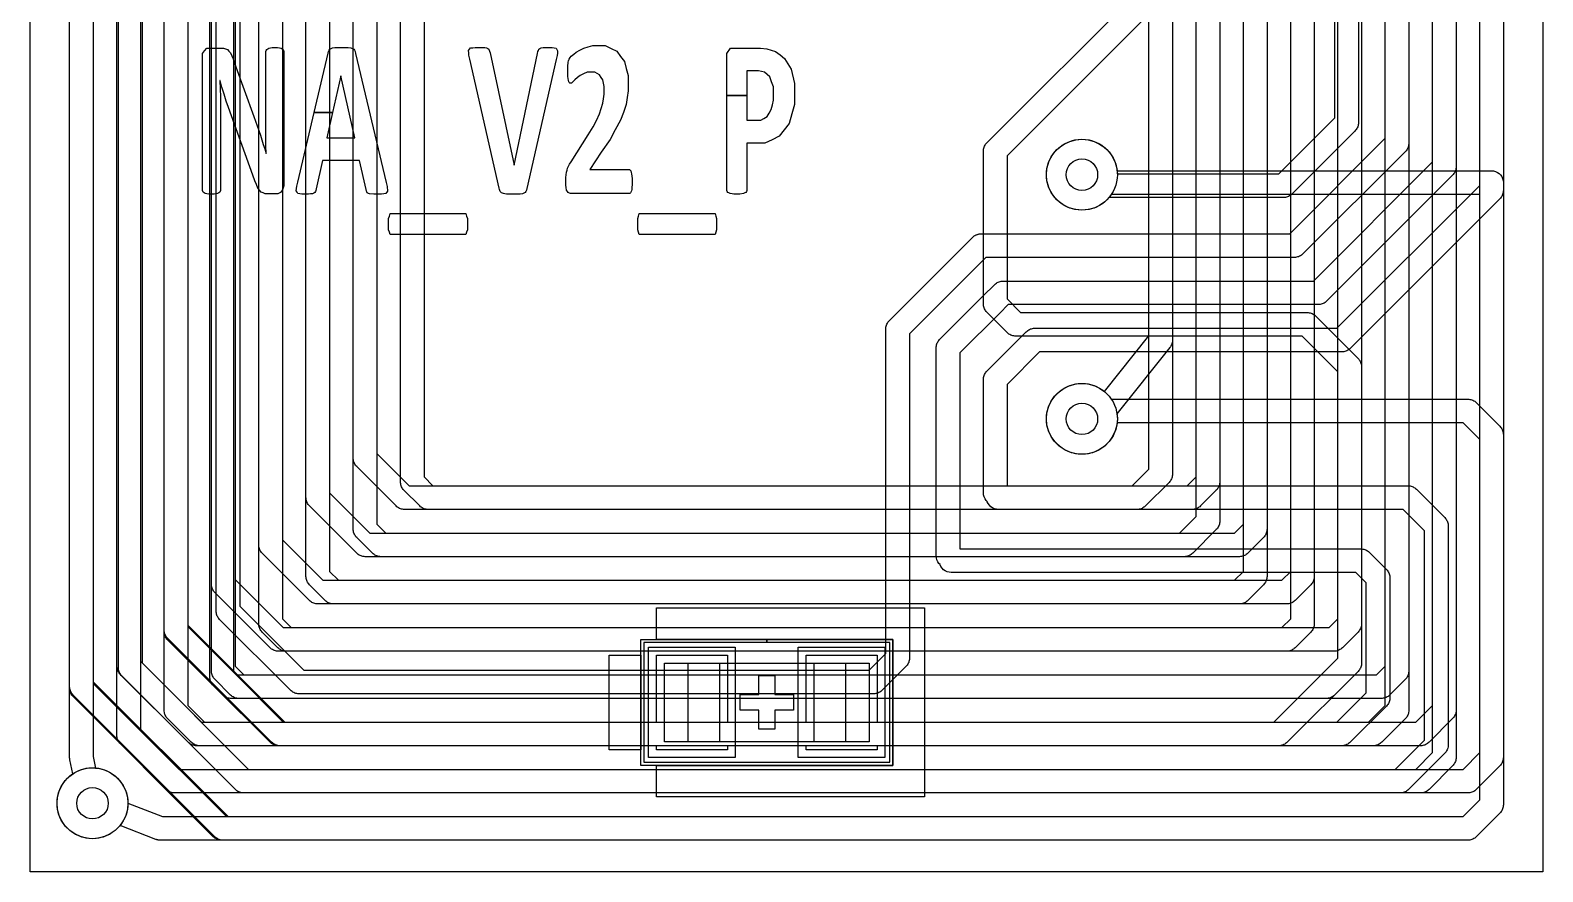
# Model space of a CAD drawing. Header units: millimetres. Extents: x 3.92 to 13.53, y -4.97 to 4.72.
# Drawn here: x 3.92 to 13.53, y -4.97 to 0.37 of the extents above; entities that cross this region are included whole.
import ezdxf

# ---------------------------------------------------------------- set-up
doc = ezdxf.new("R2010")
doc.units = ezdxf.units.MM
for name, color, linetype in [('98_0', 1, 'CONTINUOUS'), ('CopperBottom', 208, 'CONTINUOUS'), ('CopperMid', 4, 'CONTINUOUS'), ('CopperMid2', 118, 'CONTINUOUS'), ('CopperTop', 130, 'CONTINUOUS'), ('DimensionLines', 10, 'CONTINUOUS'), ('KeepOutTop', 1, 'CONTINUOUS'), ('LeadsTop', 225, 'CONTINUOUS'), ('PackageTop', 255, 'CONTINUOUS'), ('PasteMaskTop', 4, 'CONTINUOUS'), ('SilkScreenTop', 50, 'CONTINUOUS'), ('SolderMaskTop', 3, 'CONTINUOUS')]:
    doc.layers.add(name, color=color, linetype=linetype)

msp = doc.modelspace()

# ---------------------------------------------------------------- linework, layer by layer
at = {"layer": '98_0'}
for centre in [(10.6, -0.55), (10.6, -2.1), (10.6, -2.1), (4.32, -4.54), (4.32, -4.54)]:
    msp.add_circle(centre, 0.1, dxfattribs=at)
at = {"layer": 'CopperBottom'}
for points in [[(13.275, 4.25), (13.275, -0.65), (13.274715, -0.656537), (13.273861, -0.663024), (13.272444, -0.669411), (13.270477, -0.675652), (13.267973, -0.681696), (13.264952, -0.6875), (13.261436, -0.693018), (13.257453, -0.698209), (13.253033, -0.703033), (12.303033, -1.653033), (12.298209, -1.657453), (12.293018, -1.661436), (12.2875, -1.664952), (12.281696, -1.667973), (12.275652, -1.670477), (12.269411, -1.672444), (12.263024, -1.673861), (12.256537, -1.674715), (12.25, -1.675), (10.331066, -1.675), (10.125, -1.881066), (10.125, -2.525), (12.67, -2.525), (12.676537, -2.525285), (12.683024, -2.526139), (12.689411, -2.527556), (12.695652, -2.529523), (12.701696, -2.532027), (12.7075, -2.535048), (12.713018, -2.538564), (12.718209, -2.542547), (12.723033, -2.546967), (12.903033, -2.726967), (12.907453, -2.731791), (12.911436, -2.736982), (12.914952, -2.7425), (12.917973, -2.748304), (12.920477, -2.754348), (12.922444, -2.760589), (12.923861, -2.766976), (12.924715, -2.773463), (12.925, -2.78), (12.925, -3.02), (12.925, -4.17), (12.924715, -4.176537), (12.923861, -4.183024), (12.922444, -4.189411), (12.920477, -4.195652), (12.917973, -4.201696), (12.914952, -4.2075), (12.911436, -4.213018), (12.907453, -4.218209), (12.903033, -4.223033), (12.673033, -4.453033), (12.668209, -4.457453), (12.663018, -4.461436), (12.6575, -4.464952), (12.651696, -4.467973), (12.645652, -4.470477), (12.639411, -4.472444), (12.633024, -4.473861), (12.626537, -4.474715), (12.62, -4.475), (12.28, -4.475), (5.28, -4.475), (5.273463, -4.474715), (5.266976, -4.473861), (5.260589, -4.472444), (5.254348, -4.470477), (5.248304, -4.467973), (5.2425, -4.464952), (5.236982, -4.461436), (5.231791, -4.457453), (5.226967, -4.453033), (4.496967, -3.723033), (4.492547, -3.718209), (4.488564, -3.713018), (4.485048, -3.7075), (4.482027, -3.701696), (4.479523, -3.695652), (4.477556, -3.689411), (4.476139, -3.683024), (4.475285, -3.676537), (4.475, -3.67), (4.475, 3.9)], [(4.625, 3.868934), (4.625, -3.638934), (5.311066, -4.325), (12.28, -4.325), (12.588934, -4.325), (12.775, -4.138934), (12.775, -3.02), (12.775, -2.811066), (12.638934, -2.675), (10.07, -2.675), (10.056976, -2.673861), (10.044348, -2.670477), (10.0325, -2.664952), (10.021791, -2.657453), (10.012547, -2.648209), (10.005048, -2.6375), (9.999523, -2.625652), (9.999352, -2.625014), (9.992547, -2.618209), (9.985048, -2.6075), (9.979523, -2.595652), (9.976139, -2.583024), (9.975, -2.57), (9.975, -1.85), (9.975285, -1.843463), (9.976139, -1.836976), (9.977556, -1.830589), (9.979523, -1.824348), (9.982027, -1.818304), (9.985048, -1.8125), (9.988564, -1.806982), (9.992547, -1.801791), (9.996967, -1.796967), (10.246967, -1.546967), (10.251791, -1.542547), (10.256982, -1.538564), (10.2625, -1.535048), (10.268304, -1.532027), (10.274348, -1.529523), (10.280589, -1.527556), (10.286976, -1.526139), (10.293463, -1.525285), (10.3, -1.525), (12.218934, -1.525), (13.125, -0.618934), (13.125, 4.218934)], [(4.325, 4.068934), (4.325, -3.768934), (5.181066, -4.625), (13.018934, -4.625), (13.125, -4.518934), (13.125, -2.231066), (13.018934, -2.125), (10.822813, -2.125), (10.821582, -2.139071), (10.811431, -2.176955), (10.794856, -2.2125), (10.77236, -2.244627), (10.744627, -2.27236), (10.7125, -2.294856), (10.676955, -2.311431), (10.639071, -2.321582), (10.6, -2.325), (10.560929, -2.321582), (10.523045, -2.311431), (10.4875, -2.294856), (10.455373, -2.27236), (10.42764, -2.244627), (10.405144, -2.2125), (10.388569, -2.176955), (10.378418, -2.139071), (10.375, -2.1), (10.378418, -2.060929), (10.388569, -2.023045), (10.405144, -1.9875), (10.42764, -1.955373), (10.455373, -1.92764), (10.4875, -1.905144), (10.523045, -1.888569), (10.560929, -1.878418), (10.6, -1.875), (10.639071, -1.878418), (10.676955, -1.888569), (10.7125, -1.905144), (10.744627, -1.92764), (10.77236, -1.955373), (10.786103, -1.975), (13.05, -1.975), (13.056537, -1.975285), (13.063024, -1.976139), (13.069411, -1.977556), (13.075652, -1.979523), (13.081696, -1.982027), (13.0875, -1.985048), (13.093018, -1.988564), (13.098209, -1.992547), (13.103033, -1.996967), (13.253033, -2.146967), (13.257453, -2.151791), (13.261436, -2.156982), (13.264952, -2.1625), (13.267973, -2.168304), (13.270477, -2.174348), (13.272444, -2.180589), (13.273861, -2.186976), (13.274715, -2.193463), (13.275, -2.2), (13.275, -4.55), (13.274715, -4.556537), (13.273861, -4.563024), (13.272444, -4.569411), (13.270477, -4.575652), (13.267973, -4.581696), (13.264952, -4.5875), (13.261436, -4.593018), (13.257453, -4.598209), (13.253033, -4.603033), (13.103033, -4.753033), (13.098209, -4.757453), (13.093018, -4.761436), (13.0875, -4.764952), (13.081696, -4.767973), (13.075652, -4.770477), (13.069411, -4.772444), (13.063024, -4.773861), (13.056537, -4.774715), (13.05, -4.775), (5.15, -4.775), (5.143463, -4.774715), (5.136976, -4.773861), (5.130589, -4.772444), (5.124348, -4.770477), (5.118304, -4.767973), (5.1125, -4.764952), (5.106982, -4.761436), (5.101791, -4.757453), (5.096967, -4.753033), (4.196967, -3.853033), (4.192547, -3.848209), (4.188564, -3.843018), (4.185048, -3.8375), (4.182027, -3.831696), (4.179523, -3.825652), (4.177556, -3.819411), (4.176139, -3.813024), (4.175285, -3.806537), (4.175, -3.8), (4.175, 4.1)], [(12.975, 3.95), (12.975, -0.5), (12.974715, -0.506537), (12.973861, -0.513024), (12.972444, -0.519411), (12.970477, -0.525652), (12.967973, -0.531696), (12.964952, -0.5375), (12.961436, -0.543018), (12.957453, -0.548209), (12.953033, -0.553033), (12.153033, -1.353033), (12.148209, -1.357453), (12.143018, -1.361436), (12.1375, -1.364952), (12.131696, -1.367973), (12.125652, -1.370477), (12.119411, -1.372444), (12.113024, -1.373861), (12.106537, -1.374715), (12.1, -1.375), (10.131066, -1.375), (10.078033, -1.428033), (9.825, -1.681066), (9.825, -2.925), (12.37, -2.925), (12.376537, -2.925285), (12.383024, -2.926139), (12.389411, -2.927556), (12.395652, -2.929523), (12.401696, -2.932027), (12.4075, -2.935048), (12.413018, -2.938564), (12.418209, -2.942547), (12.423033, -2.946967), (12.532556, -3.05649), (12.536976, -3.061314), (12.540959, -3.066505), (12.544475, -3.072023), (12.547496, -3.077827), (12.55, -3.083871), (12.551967, -3.090112), (12.553384, -3.096499), (12.554238, -3.102986), (12.554523, -3.109523), (12.554523, -3.438296), (12.555, -3.44375), (12.555, -3.87), (12.554715, -3.876537), (12.553861, -3.883024), (12.552444, -3.889411), (12.550477, -3.895652), (12.547973, -3.901696), (12.544952, -3.9075), (12.541436, -3.913018), (12.537453, -3.918209), (12.533033, -3.923033), (12.303033, -4.153033), (12.298209, -4.157453), (12.293018, -4.161436), (12.2875, -4.164952), (12.281696, -4.167973), (12.275652, -4.170477), (12.269411, -4.172444), (12.263024, -4.173861), (12.256537, -4.174715), (12.25, -4.175), (5.51, -4.175), (5.503463, -4.174715), (5.496976, -4.173861), (5.490589, -4.172444), (5.484348, -4.170477), (5.478304, -4.167973), (5.4725, -4.164952), (5.466982, -4.161436), (5.461791, -4.157453), (5.456967, -4.153033), (4.796967, -3.493033), (4.792547, -3.488209), (4.788564, -3.483018), (4.785048, -3.4775), (4.782027, -3.471696), (4.779523, -3.465652), (4.777556, -3.459411), (4.776139, -3.453024), (4.775285, -3.446537), (4.775, -3.44), (4.775, 3.68)], [(4.925, 3.648934), (4.925, -3.408934), (5.541066, -4.025), (12.218934, -4.025), (12.405, -3.838934), (12.405, -3.525454), (12.404523, -3.52), (12.404523, -3.140589), (12.338934, -3.075), (9.77, -3.075), (9.756976, -3.073861), (9.744348, -3.070477), (9.7325, -3.064952), (9.721791, -3.057453), (9.712547, -3.048209), (9.705048, -3.0375), (9.699523, -3.025652), (9.699352, -3.025014), (9.692547, -3.018209), (9.685048, -3.0075), (9.679523, -2.995652), (9.676139, -2.983024), (9.675, -2.97), (9.675, -1.65), (9.675285, -1.643463), (9.676139, -1.636976), (9.677556, -1.630589), (9.679523, -1.624348), (9.682027, -1.618304), (9.685048, -1.6125), (9.688564, -1.606982), (9.692547, -1.601791), (9.696967, -1.596967), (9.971967, -1.321967), (10.046967, -1.246967), (10.051791, -1.242547), (10.056982, -1.238564), (10.0625, -1.235048), (10.068304, -1.232027), (10.074348, -1.229523), (10.080589, -1.227556), (10.086976, -1.226139), (10.093463, -1.225285), (10.1, -1.225), (12.068934, -1.225), (12.825, -0.468934), (12.825, 3.918934)], [(12.675, 3.7), (12.675, -0.35), (12.674715, -0.356537), (12.673861, -0.363024), (12.672444, -0.369411), (12.670477, -0.375652), (12.667973, -0.381696), (12.664952, -0.3875), (12.661436, -0.393018), (12.657453, -0.398209), (12.653033, -0.403033), (12.003033, -1.053033), (11.998209, -1.057453), (11.993018, -1.061436), (11.9875, -1.064952), (11.981696, -1.067973), (11.975652, -1.070477), (11.969411, -1.072444), (11.963024, -1.073861), (11.956537, -1.074715), (11.95, -1.075), (9.991066, -1.075), (9.505, -1.561066), (9.505, -3.62), (9.504715, -3.626537), (9.503861, -3.633024), (9.502444, -3.639411), (9.500477, -3.645652), (9.497973, -3.651696), (9.494952, -3.6575), (9.491436, -3.663018), (9.487453, -3.668209), (9.483033, -3.673033), (9.333033, -3.823033), (9.328209, -3.827453), (9.323018, -3.831436), (9.3175, -3.834952), (9.311696, -3.837973), (9.305652, -3.840477), (9.299411, -3.842444), (9.293024, -3.843861), (9.286537, -3.844715), (9.28, -3.845), (5.63, -3.845), (5.623463, -3.844715), (5.616976, -3.843861), (5.610589, -3.842444), (5.604348, -3.840477), (5.598304, -3.837973), (5.5925, -3.834952), (5.586982, -3.831436), (5.581791, -3.827453), (5.576967, -3.823033), (5.126967, -3.373033), (5.122547, -3.368209), (5.118564, -3.363018), (5.115048, -3.3575), (5.112027, -3.351696), (5.109523, -3.345652), (5.107556, -3.339411), (5.106139, -3.333024), (5.105285, -3.326537), (5.105, -3.32), (5.105, 3.53)], [(5.255, 3.455), (5.255, -3.288934), (5.661066, -3.695), (9.248934, -3.695), (9.355, -3.588934), (9.355, -1.53), (9.355285, -1.523463), (9.356139, -1.516976), (9.357556, -1.510589), (9.359523, -1.504348), (9.362027, -1.498304), (9.365048, -1.4925), (9.368564, -1.486982), (9.372547, -1.481791), (9.376967, -1.476967), (9.906967, -0.946967), (9.909477, -0.944861), (9.911791, -0.942547), (9.914475, -0.940668), (9.916982, -0.938564), (9.919814, -0.936929), (9.9225, -0.935048), (9.925472, -0.933662), (9.928304, -0.932027), (9.931375, -0.930909), (9.934348, -0.929523), (9.937519, -0.928673), (9.940589, -0.927556), (9.943806, -0.926989), (9.946976, -0.926139), (9.95024, -0.925854), (9.953463, -0.925285), (9.956741, -0.925285), (9.96, -0.925), (11.918934, -0.925), (12.525, -0.318934), (12.525, 3.668934)], [(12.355, 3.48), (12.355, -0.22), (12.354715, -0.226537), (12.353861, -0.233024), (12.352444, -0.239411), (12.350477, -0.245652), (12.347973, -0.251696), (12.344952, -0.2575), (12.341436, -0.263018), (12.337453, -0.268209), (12.333033, -0.273033), (11.933033, -0.673033), (11.928209, -0.677453), (11.923018, -0.681436), (11.9175, -0.684952), (11.911696, -0.687973), (11.905652, -0.690477), (11.899411, -0.692444), (11.893024, -0.693861), (11.886537, -0.694715), (11.88, -0.695), (10.771987, -0.695), (10.744627, -0.72236), (10.7125, -0.744856), (10.676955, -0.761431), (10.639071, -0.771582), (10.6, -0.775), (10.560929, -0.771582), (10.523045, -0.761431), (10.4875, -0.744856), (10.455373, -0.72236), (10.42764, -0.694627), (10.405144, -0.6625), (10.388569, -0.626955), (10.378418, -0.589071), (10.375, -0.55), (10.378418, -0.510929), (10.388569, -0.473045), (10.405144, -0.4375), (10.42764, -0.405373), (10.455373, -0.37764), (10.4875, -0.355144), (10.523045, -0.338569), (10.560929, -0.328418), (10.6, -0.325), (10.639071, -0.328418), (10.676955, -0.338569), (10.7125, -0.355144), (10.744627, -0.37764), (10.77236, -0.405373), (10.794856, -0.4375), (10.811431, -0.473045), (10.821582, -0.510929), (10.824563, -0.545), (11.848934, -0.545), (12.205, -0.188934), (12.205, 3.448934)]]:
    msp.add_lwpolyline(points, dxfattribs=at)
msp.add_circle((4.32, -4.54), 0.225, dxfattribs=at)
at = {"layer": 'CopperMid'}
for points in [[(13.275, 4.25), (13.275, -4.55), (13.274715, -4.556537), (13.273861, -4.563024), (13.272444, -4.569411), (13.270477, -4.575652), (13.267973, -4.581696), (13.264952, -4.5875), (13.261436, -4.593018), (13.257453, -4.598209), (13.253033, -4.603033), (13.103033, -4.753033), (13.098209, -4.757453), (13.093018, -4.761436), (13.0875, -4.764952), (13.081696, -4.767973), (13.075652, -4.770477), (13.069411, -4.772444), (13.063024, -4.773861), (13.056537, -4.774715), (13.05, -4.775), (4.75, -4.775), (4.7469, -4.774936), (4.743806, -4.774744), (4.740722, -4.774424), (4.737654, -4.773977), (4.734607, -4.773403), (4.731587, -4.772705), (4.728598, -4.771881), (4.725645, -4.770935), (4.722734, -4.769868), (4.494923, -4.680966), (4.49236, -4.684627), (4.464627, -4.71236), (4.4325, -4.734856), (4.396955, -4.751431), (4.359071, -4.761582), (4.32, -4.765), (4.280929, -4.761582), (4.243045, -4.751431), (4.2075, -4.734856), (4.175373, -4.71236), (4.14764, -4.684627), (4.125144, -4.6525), (4.108569, -4.616955), (4.098418, -4.579071), (4.095, -4.54), (4.098418, -4.500929), (4.108569, -4.463045), (4.125144, -4.4275), (4.14764, -4.395373), (4.175373, -4.36764), (4.2075, -4.345144), (4.243045, -4.328569), (4.280929, -4.318418), (4.32, -4.315), (4.359071, -4.318418), (4.396955, -4.328569), (4.4325, -4.345144), (4.464627, -4.36764), (4.49236, -4.395373), (4.514856, -4.4275), (4.531431, -4.463045), (4.541582, -4.500929), (4.544954, -4.539474), (4.764116, -4.625), (13.018934, -4.625), (13.125, -4.518934), (13.125, 4.218934)], [(12.975, 4), (12.975, -4.25), (12.974715, -4.256537), (12.973861, -4.263024), (12.972444, -4.269411), (12.970477, -4.275652), (12.967973, -4.281696), (12.964952, -4.2875), (12.961436, -4.293018), (12.957453, -4.298209), (12.953033, -4.303033), (12.803033, -4.453033), (12.798209, -4.457453), (12.793018, -4.461436), (12.7875, -4.464952), (12.781696, -4.467973), (12.775652, -4.470477), (12.769411, -4.472444), (12.763024, -4.473861), (12.756537, -4.474715), (12.75, -4.475), (4.84, -4.475), (4.833463, -4.474715), (4.826976, -4.473861), (4.820589, -4.472444), (4.814348, -4.470477), (4.808304, -4.467973), (4.8025, -4.464952), (4.796982, -4.461436), (4.791791, -4.457453), (4.786967, -4.453033), (4.196967, -3.863033), (4.192547, -3.858209), (4.188564, -3.853018), (4.185048, -3.8475), (4.182027, -3.841696), (4.179523, -3.835652), (4.177556, -3.829411), (4.176139, -3.823024), (4.175285, -3.816537), (4.175, -3.81), (4.175, 4.1)], [(4.325, 4.068934), (4.325, -3.778934), (4.871066, -4.325), (12.718934, -4.325), (12.825, -4.218934), (12.825, 3.968934)], [(12.675, 3.75), (12.675, -3.95), (12.674715, -3.956537), (12.673861, -3.963024), (12.672444, -3.969411), (12.670477, -3.975652), (12.667973, -3.981696), (12.664952, -3.9875), (12.661436, -3.993018), (12.657453, -3.998209), (12.653033, -4.003033), (12.503033, -4.153033), (12.498209, -4.157453), (12.493018, -4.161436), (12.4875, -4.164952), (12.481696, -4.167973), (12.475652, -4.170477), (12.469411, -4.172444), (12.463024, -4.173861), (12.456537, -4.174715), (12.45, -4.175), (4.98, -4.175), (4.973463, -4.174715), (4.966976, -4.173861), (4.960589, -4.172444), (4.954348, -4.170477), (4.948304, -4.167973), (4.9425, -4.164952), (4.936982, -4.161436), (4.931791, -4.157453), (4.926967, -4.153033), (4.506967, -3.733033), (4.502547, -3.728209), (4.498564, -3.723018), (4.495048, -3.7175), (4.492027, -3.711696), (4.489523, -3.705652), (4.487556, -3.699411), (4.486139, -3.693024), (4.485285, -3.686537), (4.485, -3.68), (4.485, 3.86)], [(4.635, 3.828934), (4.635, -3.648934), (5.011066, -4.025), (12.418934, -4.025), (12.525, -3.918934), (12.525, 3.718934)], [(12.375, 3.45), (12.375, -3.65), (12.374715, -3.656537), (12.373861, -3.663024), (12.372444, -3.669411), (12.370477, -3.675652), (12.367973, -3.681696), (12.364952, -3.6875), (12.361436, -3.693018), (12.357453, -3.698209), (12.353033, -3.703033), (12.203033, -3.853033), (12.198209, -3.857453), (12.193018, -3.861436), (12.1875, -3.864952), (12.181696, -3.867973), (12.175652, -3.870477), (12.169411, -3.872444), (12.163024, -3.873861), (12.156537, -3.874715), (12.15, -3.875), (5.2, -3.875), (5.193463, -3.874715), (5.186976, -3.873861), (5.180589, -3.872444), (5.174348, -3.870477), (5.168304, -3.867973), (5.1625, -3.864952), (5.156982, -3.861436), (5.151791, -3.857453), (5.146967, -3.853033), (4.796967, -3.503033), (4.792547, -3.498209), (4.788564, -3.493018), (4.785048, -3.4875), (4.782027, -3.481696), (4.779523, -3.475652), (4.777556, -3.469411), (4.776139, -3.463024), (4.775285, -3.456537), (4.775, -3.45), (4.775, 3.75)], [(4.925, 3.718934), (4.925, -3.418934), (5.231066, -3.725), (12.118934, -3.725), (12.225, -3.618934), (12.225, 3.418934)], [(12.075, 3.15), (12.075, -3.4), (12.074715, -3.406537), (12.073861, -3.413024), (12.072444, -3.419411), (12.070477, -3.425652), (12.067973, -3.431696), (12.064952, -3.4375), (12.061436, -3.443018), (12.057453, -3.448209), (12.053033, -3.453033), (11.953033, -3.553033), (11.948209, -3.557453), (11.943018, -3.561436), (11.9375, -3.564952), (11.931696, -3.567973), (11.925652, -3.570477), (11.919411, -3.572444), (11.913024, -3.573861), (11.906537, -3.574715), (11.9, -3.575), (5.5, -3.575), (5.493463, -3.574715), (5.486976, -3.573861), (5.480589, -3.572444), (5.474348, -3.570477), (5.468304, -3.567973), (5.4625, -3.564952), (5.456982, -3.561436), (5.451791, -3.557453), (5.446967, -3.553033), (5.096967, -3.203033), (5.092547, -3.198209), (5.088564, -3.193018), (5.085048, -3.1875), (5.082027, -3.181696), (5.079523, -3.175652), (5.077556, -3.169411), (5.076139, -3.163024), (5.075285, -3.156537), (5.075, -3.15), (5.075, 3.45)], [(5.225, 3.418934), (5.225, -3.118934), (5.531066, -3.425), (11.868934, -3.425), (11.925, -3.368934), (11.925, 3.118934)], [(11.775, 2.85), (11.775, -3.1), (11.774715, -3.106537), (11.773861, -3.113024), (11.772444, -3.119411), (11.770477, -3.125652), (11.767973, -3.131696), (11.764952, -3.1375), (11.761436, -3.143018), (11.757453, -3.148209), (11.753033, -3.153033), (11.653033, -3.253033), (11.648209, -3.257453), (11.643018, -3.261436), (11.6375, -3.264952), (11.631696, -3.267973), (11.625652, -3.270477), (11.619411, -3.272444), (11.613024, -3.273861), (11.606537, -3.274715), (11.6, -3.275), (5.75, -3.275), (5.743463, -3.274715), (5.736976, -3.273861), (5.730589, -3.272444), (5.724348, -3.270477), (5.718304, -3.267973), (5.7125, -3.264952), (5.706982, -3.261436), (5.701791, -3.257453), (5.696967, -3.253033), (5.396967, -2.953033), (5.392547, -2.948209), (5.388564, -2.943018), (5.385048, -2.9375), (5.382027, -2.931696), (5.379523, -2.925652), (5.377556, -2.919411), (5.376139, -2.913024), (5.375285, -2.906537), (5.375, -2.9), (5.375, 3.15)], [(5.525, 3.118934), (5.525, -2.868934), (5.781066, -3.125), (11.568934, -3.125), (11.625, -3.068934), (11.625, 2.818934)], [(11.475, 2.55), (11.475, -2.75), (11.474715, -2.756537), (11.473861, -2.763024), (11.472444, -2.769411), (11.470477, -2.775652), (11.467973, -2.781696), (11.464952, -2.7875), (11.461436, -2.793018), (11.457453, -2.798209), (11.453033, -2.803033), (11.303033, -2.953033), (11.298209, -2.957453), (11.293018, -2.961436), (11.2875, -2.964952), (11.281696, -2.967973), (11.275652, -2.970477), (11.269411, -2.972444), (11.263024, -2.973861), (11.256537, -2.974715), (11.25, -2.975), (6.05, -2.975), (6.043463, -2.974715), (6.036976, -2.973861), (6.030589, -2.972444), (6.024348, -2.970477), (6.018304, -2.967973), (6.0125, -2.964952), (6.006982, -2.961436), (6.001791, -2.957453), (5.996967, -2.953033), (5.696967, -2.653033), (5.692547, -2.648209), (5.688564, -2.643018), (5.685048, -2.6375), (5.682027, -2.631696), (5.679523, -2.625652), (5.677556, -2.619411), (5.676139, -2.613024), (5.675285, -2.606537), (5.675, -2.6), (5.675, 2.85)], [(5.825, 2.818934), (5.825, -2.568934), (6.081066, -2.825), (11.218934, -2.825), (11.325, -2.718934), (11.325, 2.518934)], [(11.175, 2.25), (11.175, -2.45), (11.174715, -2.456537), (11.173861, -2.463024), (11.172444, -2.469411), (11.170477, -2.475652), (11.167973, -2.481696), (11.164952, -2.4875), (11.161436, -2.493018), (11.157453, -2.498209), (11.153033, -2.503033), (11.003033, -2.653033), (10.998209, -2.657453), (10.993018, -2.661436), (10.9875, -2.664952), (10.981696, -2.667973), (10.975652, -2.670477), (10.969411, -2.672444), (10.963024, -2.673861), (10.956537, -2.674715), (10.95, -2.675), (6.3, -2.675), (6.293463, -2.674715), (6.286976, -2.673861), (6.280589, -2.672444), (6.274348, -2.670477), (6.268304, -2.667973), (6.2625, -2.664952), (6.256982, -2.661436), (6.251791, -2.657453), (6.246967, -2.653033), (5.996967, -2.403033), (5.992547, -2.398209), (5.988564, -2.393018), (5.985048, -2.3875), (5.982027, -2.381696), (5.979523, -2.375652), (5.977556, -2.369411), (5.976139, -2.363024), (5.975285, -2.356537), (5.975, -2.35), (5.975, 2.55)], [(6.125, 2.518934), (6.125, -2.318934), (6.331066, -2.525), (10.918934, -2.525), (11.025, -2.418934), (11.025, 2.218934)]]:
    msp.add_lwpolyline(points, dxfattribs=at)
for centre in [(10.6, -0.55), (10.6, -2.1)]:
    msp.add_circle(centre, 0.225, dxfattribs=at)
at = {"layer": 'CopperMid2'}
for points in [[(13.275, 4.25), (13.275, -4.25), (13.274715, -4.256537), (13.273861, -4.263024), (13.272444, -4.269411), (13.270477, -4.275652), (13.267973, -4.281696), (13.264952, -4.2875), (13.261436, -4.293018), (13.257453, -4.298209), (13.253033, -4.303033), (13.103033, -4.453033), (13.098209, -4.457453), (13.093018, -4.461436), (13.0875, -4.464952), (13.081696, -4.467973), (13.075652, -4.470477), (13.069411, -4.472444), (13.063024, -4.473861), (13.056537, -4.474715), (13.05, -4.475), (5, -4.475), (4.95, -4.475), (4.84, -4.475), (4.833463, -4.474715), (4.826976, -4.473861), (4.820589, -4.472444), (4.814348, -4.470477), (4.808304, -4.467973), (4.8025, -4.464952), (4.796982, -4.461436), (4.791791, -4.457453), (4.786967, -4.453033), (4.496967, -4.163033), (4.492547, -4.158209), (4.488564, -4.153018), (4.485048, -4.1475), (4.482027, -4.141696), (4.479523, -4.135652), (4.477556, -4.129411), (4.476139, -4.123024), (4.475285, -4.116537), (4.475, -4.11), (4.475, 3.85)], [(4.625, 3.818934), (4.625, -4.078934), (4.871066, -4.325), (4.95, -4.325), (13.018934, -4.325), (13.125, -4.218934), (13.125, 4.218934)], [(4.325, 4.068934), (4.325, -3.9), (4.325, -4.242574), (4.339832, -4.316735), (4.359071, -4.318418), (4.396955, -4.328569), (4.4325, -4.345144), (4.464627, -4.36764), (4.49236, -4.395373), (4.514856, -4.4275), (4.531431, -4.463045), (4.541582, -4.500929), (4.545, -4.54), (4.541582, -4.579071), (4.531431, -4.616955), (4.514856, -4.6525), (4.49236, -4.684627), (4.464627, -4.71236), (4.4325, -4.734856), (4.396955, -4.751431), (4.359071, -4.761582), (4.32, -4.765), (4.280929, -4.761582), (4.243045, -4.751431), (4.2075, -4.734856), (4.175373, -4.71236), (4.14764, -4.684627), (4.125144, -4.6525), (4.108569, -4.616955), (4.098418, -4.579071), (4.095, -4.54), (4.098418, -4.500929), (4.108569, -4.463045), (4.125144, -4.4275), (4.14764, -4.395373), (4.175373, -4.36764), (4.19438, -4.354331), (4.176456, -4.264709), (4.176152, -4.263092), (4.175882, -4.26147), (4.175648, -4.259841), (4.175451, -4.258208), (4.175288, -4.256571), (4.175162, -4.254931), (4.175072, -4.253289), (4.175018, -4.251645), (4.175, -4.25), (4.175, -3.9), (4.175, 4.1)], [(12.975, 4), (12.975, -3.95), (12.974715, -3.956537), (12.973861, -3.963024), (12.972444, -3.969411), (12.970477, -3.975652), (12.967973, -3.981696), (12.964952, -3.9875), (12.961436, -3.993018), (12.957453, -3.998209), (12.953033, -4.003033), (12.803033, -4.153033), (12.798209, -4.157453), (12.793018, -4.161436), (12.7875, -4.164952), (12.781696, -4.167973), (12.775652, -4.170477), (12.769411, -4.172444), (12.763024, -4.173861), (12.756537, -4.174715), (12.75, -4.175), (5, -4.175), (4.993463, -4.174715), (4.986976, -4.173861), (4.980589, -4.172444), (4.974348, -4.170477), (4.968304, -4.167973), (4.9625, -4.164952), (4.956982, -4.161436), (4.951791, -4.157453), (4.946967, -4.153033), (4.796967, -4.003033), (4.792547, -3.998209), (4.788564, -3.993018), (4.785048, -3.9875), (4.782027, -3.981696), (4.779523, -3.975652), (4.777556, -3.969411), (4.776139, -3.963024), (4.775285, -3.956537), (4.775, -3.95), (4.775, 3.75)], [(4.925, 3.718934), (4.925, -3.918934), (5.031066, -4.025), (12.718934, -4.025), (12.825, -3.918934), (12.825, 3.968934)], [(12.675, 3.75), (12.675, -3.7), (12.674715, -3.706537), (12.673861, -3.713024), (12.672444, -3.719411), (12.670477, -3.725652), (12.667973, -3.731696), (12.664952, -3.7375), (12.661436, -3.743018), (12.657453, -3.748209), (12.653033, -3.753033), (12.553033, -3.853033), (12.548209, -3.857453), (12.543018, -3.861436), (12.5375, -3.864952), (12.531696, -3.867973), (12.525652, -3.870477), (12.519411, -3.872444), (12.513024, -3.873861), (12.506537, -3.874715), (12.5, -3.875), (5.25, -3.875), (5.243463, -3.874715), (5.236976, -3.873861), (5.230589, -3.872444), (5.224348, -3.870477), (5.218304, -3.867973), (5.2125, -3.864952), (5.206982, -3.861436), (5.201791, -3.857453), (5.196967, -3.853033), (5.096967, -3.753033), (5.092547, -3.748209), (5.088564, -3.743018), (5.085048, -3.7375), (5.082027, -3.731696), (5.079523, -3.725652), (5.077556, -3.719411), (5.076139, -3.713024), (5.075285, -3.706537), (5.075, -3.7), (5.075, 3.45)], [(5.225, 3.418934), (5.225, -3.668934), (5.281066, -3.725), (12.468934, -3.725), (12.525, -3.668934), (12.525, 3.718934)], [(12.375, 3.45), (12.375, -3.4), (12.374715, -3.406537), (12.373861, -3.413024), (12.372444, -3.419411), (12.370477, -3.425652), (12.367973, -3.431696), (12.364952, -3.4375), (12.361436, -3.443018), (12.357453, -3.448209), (12.353033, -3.453033), (12.253033, -3.553033), (12.248209, -3.557453), (12.243018, -3.561436), (12.2375, -3.564952), (12.231696, -3.567973), (12.225652, -3.570477), (12.219411, -3.572444), (12.213024, -3.573861), (12.206537, -3.574715), (12.2, -3.575), (5.55, -3.575), (5.543463, -3.574715), (5.536976, -3.573861), (5.530589, -3.572444), (5.524348, -3.570477), (5.518304, -3.567973), (5.5125, -3.564952), (5.506982, -3.561436), (5.501791, -3.557453), (5.496967, -3.553033), (5.396967, -3.453033), (5.392547, -3.448209), (5.388564, -3.443018), (5.385048, -3.4375), (5.382027, -3.431696), (5.379523, -3.425652), (5.377556, -3.419411), (5.376139, -3.413024), (5.375285, -3.406537), (5.375, -3.4), (5.375, 3.15)], [(5.525, 3.118934), (5.525, -3.368934), (5.581066, -3.425), (12.168934, -3.425), (12.225, -3.368934), (12.225, 3.418934)], [(12.075, 3.15), (12.075, -3.1), (12.074715, -3.106537), (12.073861, -3.113024), (12.072444, -3.119411), (12.070477, -3.125652), (12.067973, -3.131696), (12.064952, -3.1375), (12.061436, -3.143018), (12.057453, -3.148209), (12.053033, -3.153033), (11.953033, -3.253033), (11.948209, -3.257453), (11.943018, -3.261436), (11.9375, -3.264952), (11.931696, -3.267973), (11.925652, -3.270477), (11.919411, -3.272444), (11.913024, -3.273861), (11.906537, -3.274715), (11.9, -3.275), (8.05, -3.275), (5.85, -3.275), (5.843463, -3.274715), (5.836976, -3.273861), (5.830589, -3.272444), (5.824348, -3.270477), (5.818304, -3.267973), (5.8125, -3.264952), (5.806982, -3.261436), (5.801791, -3.257453), (5.796967, -3.253033), (5.696967, -3.153033), (5.692547, -3.148209), (5.688564, -3.143018), (5.685048, -3.1375), (5.682027, -3.131696), (5.679523, -3.125652), (5.677556, -3.119411), (5.676139, -3.113024), (5.675285, -3.106537), (5.675, -3.1), (5.675, 2.85)], [(5.825, 2.818934), (5.825, -3.068934), (5.881066, -3.125), (8.05, -3.125), (11.868934, -3.125), (11.925, -3.068934), (11.925, 3.118934)], [(11.775, 2.85), (11.775, -2.8), (11.774715, -2.806537), (11.773861, -2.813024), (11.772444, -2.819411), (11.770477, -2.825652), (11.767973, -2.831696), (11.764952, -2.8375), (11.761436, -2.843018), (11.757453, -2.848209), (11.753033, -2.853033), (11.653033, -2.953033), (11.648209, -2.957453), (11.643018, -2.961436), (11.6375, -2.964952), (11.631696, -2.967973), (11.625652, -2.970477), (11.619411, -2.972444), (11.613024, -2.973861), (11.606537, -2.974715), (11.6, -2.975), (6.15, -2.975), (6.143463, -2.974715), (6.136976, -2.973861), (6.130589, -2.972444), (6.124348, -2.970477), (6.118304, -2.967973), (6.1125, -2.964952), (6.106982, -2.961436), (6.101791, -2.957453), (6.096967, -2.953033), (5.996967, -2.853033), (5.992547, -2.848209), (5.988564, -2.843018), (5.985048, -2.8375), (5.982027, -2.831696), (5.979523, -2.825652), (5.977556, -2.819411), (5.976139, -2.813024), (5.975285, -2.806537), (5.975, -2.8), (5.975, 2.55)], [(6.125, 2.518934), (6.125, -2.768934), (6.181066, -2.825), (11.568934, -2.825), (11.625, -2.768934), (11.625, 2.818934)], [(11.475, 2.55), (11.475, -2.5), (11.474715, -2.506537), (11.473861, -2.513024), (11.472444, -2.519411), (11.470477, -2.525652), (11.467973, -2.531696), (11.464952, -2.5375), (11.461436, -2.543018), (11.457453, -2.548209), (11.453033, -2.553033), (11.353033, -2.653033), (11.348209, -2.657453), (11.343018, -2.661436), (11.3375, -2.664952), (11.331696, -2.667973), (11.325652, -2.670477), (11.319411, -2.672444), (11.313024, -2.673861), (11.306537, -2.674715), (11.3, -2.675), (6.45, -2.675), (6.443463, -2.674715), (6.436976, -2.673861), (6.430589, -2.672444), (6.424348, -2.670477), (6.418304, -2.667973), (6.4125, -2.664952), (6.406982, -2.661436), (6.401791, -2.657453), (6.396967, -2.653033), (6.296967, -2.553033), (6.292547, -2.548209), (6.288564, -2.543018), (6.285048, -2.5375), (6.282027, -2.531696), (6.279523, -2.525652), (6.277556, -2.519411), (6.276139, -2.513024), (6.275285, -2.506537), (6.275, -2.5), (6.275, 2.25)], [(6.425, 2.218934), (6.425, -2.468934), (6.481066, -2.525), (11.268934, -2.525), (11.325, -2.468934), (11.325, 2.518934)], [(11.175, 2.25), (11.175, -1.2), (11.175, -1.6), (11.174789, -1.605618), (11.174158, -1.611204), (11.173111, -1.616727), (11.171653, -1.622156), (11.169792, -1.62746), (11.167539, -1.632611), (11.164907, -1.637578), (11.16191, -1.642334), (11.158565, -1.646852), (10.822146, -2.067376), (10.825, -2.1), (10.821582, -2.139071), (10.811431, -2.176955), (10.794856, -2.2125), (10.77236, -2.244627), (10.744627, -2.27236), (10.7125, -2.294856), (10.676955, -2.311431), (10.639071, -2.321582), (10.6, -2.325), (10.560929, -2.321582), (10.523045, -2.311431), (10.4875, -2.294856), (10.455373, -2.27236), (10.42764, -2.244627), (10.405144, -2.2125), (10.388569, -2.176955), (10.378418, -2.139071), (10.375, -2.1), (10.378418, -2.060929), (10.388569, -2.023045), (10.405144, -1.9875), (10.42764, -1.955373), (10.455373, -1.92764), (10.4875, -1.905144), (10.523045, -1.888569), (10.560929, -1.878418), (10.6, -1.875), (10.639071, -1.878418), (10.676955, -1.888569), (10.7125, -1.905144), (10.742841, -1.92639), (11.025, -1.573691), (11.025, -1.2), (11.025, 2.218934)]]:
    msp.add_lwpolyline(points, dxfattribs=at)
msp.add_circle((10.6, -0.55), 0.225, dxfattribs=at)
at = {"layer": 'CopperTop'}
for points in [[(4.325, 4.068934), (4.325, -3.778934), (5.171066, -4.625), (13.018934, -4.625), (13.125, -4.518934), (13.125, -0.675), (10.786103, -0.675), (10.77236, -0.694627), (10.744627, -0.72236), (10.7125, -0.744856), (10.676955, -0.761431), (10.639071, -0.771582), (10.6, -0.775), (10.560929, -0.771582), (10.523045, -0.761431), (10.4875, -0.744856), (10.455373, -0.72236), (10.42764, -0.694627), (10.405144, -0.6625), (10.388569, -0.626955), (10.378418, -0.589071), (10.375, -0.55), (10.378418, -0.510929), (10.388569, -0.473045), (10.405144, -0.4375), (10.42764, -0.405373), (10.455373, -0.37764), (10.4875, -0.355144), (10.523045, -0.338569), (10.560929, -0.328418), (10.6, -0.325), (10.639071, -0.328418), (10.676955, -0.338569), (10.7125, -0.355144), (10.744627, -0.37764), (10.77236, -0.405373), (10.794856, -0.4375), (10.811431, -0.473045), (10.821582, -0.510929), (10.822813, -0.525), (13.2, -0.525), (13.213024, -0.526139), (13.225652, -0.529523), (13.2375, -0.535048), (13.248209, -0.542547), (13.257453, -0.551791), (13.264952, -0.5625), (13.270477, -0.574348), (13.273861, -0.586976), (13.275, -0.6), (13.275, -4.55), (13.274715, -4.556537), (13.273861, -4.563024), (13.272444, -4.569411), (13.270477, -4.575652), (13.267973, -4.581696), (13.264952, -4.5875), (13.261436, -4.593018), (13.257453, -4.598209), (13.253033, -4.603033), (13.103033, -4.753033), (13.098209, -4.757453), (13.093018, -4.761436), (13.0875, -4.764952), (13.081696, -4.767973), (13.075652, -4.770477), (13.069411, -4.772444), (13.063024, -4.773861), (13.056537, -4.774715), (13.05, -4.775), (5.14, -4.775), (5.133463, -4.774715), (5.126976, -4.773861), (5.120589, -4.772444), (5.114348, -4.770477), (5.108304, -4.767973), (5.1025, -4.764952), (5.096982, -4.761436), (5.091791, -4.757453), (5.086967, -4.753033), (4.196967, -3.863033), (4.192547, -3.858209), (4.188564, -3.853018), (4.185048, -3.8475), (4.182027, -3.841696), (4.179523, -3.835652), (4.177556, -3.829411), (4.176139, -3.823024), (4.175285, -3.816537), (4.175, -3.81), (4.175, 4.1)], [(11.031066, 0.475), (10.125, -0.431066), (10.125, -1.338934), (10.211066, -1.425), (12.03, -1.425), (12.036537, -1.425285), (12.043024, -1.426139), (12.049411, -1.427556), (12.055652, -1.429523), (12.061696, -1.432027), (12.0675, -1.435048), (12.073018, -1.438564), (12.078209, -1.442547), (12.083033, -1.446967), (12.353033, -1.716967), (12.355139, -1.719477), (12.357453, -1.721791), (12.359332, -1.724475), (12.361436, -1.726982), (12.363071, -1.729814), (12.364952, -1.7325), (12.366338, -1.735472), (12.367973, -1.738304), (12.369091, -1.741375), (12.370477, -1.744348), (12.371327, -1.747519), (12.372444, -1.750589), (12.373011, -1.753806), (12.373861, -1.756976), (12.374146, -1.76024), (12.374715, -1.763463), (12.374715, -1.766741), (12.375, -1.77), (12.375, -3.65), (12.374715, -3.656537), (12.373861, -3.663024), (12.372444, -3.669411), (12.370477, -3.675652), (12.367973, -3.681696), (12.364952, -3.6875), (12.361436, -3.693018), (12.357453, -3.698209), (12.353033, -3.703033), (11.903033, -4.153033), (11.898209, -4.157453), (11.893018, -4.161436), (11.8875, -4.164952), (11.881696, -4.167973), (11.875652, -4.170477), (11.869411, -4.172444), (11.863024, -4.173861), (11.856537, -4.174715), (11.85, -4.175), (9.3, -4.175), (9.3, -4.2), (8.85, -4.2), (8.85, -4.175), (8.35, -4.175), (8.35, -4.2), (7.9, -4.2), (7.9, -4.175), (5.5, -4.175), (5.493463, -4.174715), (5.486976, -4.173861), (5.480589, -4.172444), (5.474348, -4.170477), (5.468304, -4.167973), (5.4625, -4.164952), (5.456982, -4.161436), (5.451791, -4.157453), (5.446967, -4.153033), (5.086967, -3.793033), (5.082547, -3.788209), (5.078564, -3.783018), (5.075048, -3.7775), (5.072027, -3.771696), (5.069523, -3.765652), (5.067556, -3.759411), (5.066139, -3.753024), (5.065285, -3.746537), (5.065, -3.74), (5.065, 3.48)], [(5.215, 3.448934), (5.215, -3.708934), (5.531066, -4.025), (7.9, -4.025), (7.9, -3.6), (8.35, -3.6), (8.35, -4.025), (8.85, -4.025), (8.85, -3.6), (9.3, -3.6), (9.3, -4.025), (11.818934, -4.025), (12.225, -3.618934), (12.225, -1.801066), (11.998934, -1.575), (10.18, -1.575), (10.173463, -1.574715), (10.166976, -1.573861), (10.160589, -1.572444), (10.154348, -1.570477), (10.148304, -1.567973), (10.1425, -1.564952), (10.136982, -1.561436), (10.131791, -1.557453), (10.126967, -1.553033), (9.996967, -1.423033), (9.992547, -1.418209), (9.988564, -1.413018), (9.985048, -1.4075), (9.982027, -1.401696), (9.979523, -1.395652), (9.977556, -1.389411), (9.976139, -1.383024), (9.975285, -1.376537), (9.975, -1.37), (9.975, -0.4), (9.975285, -0.393463), (9.976139, -0.386976), (9.977556, -0.380589), (9.979523, -0.374348), (9.982027, -0.368304), (9.985048, -0.3625), (9.988564, -0.356982), (9.992547, -0.351791), (9.996967, -0.346967), (10.946967, 0.603033)]]:
    msp.add_lwpolyline(points, dxfattribs=at)
for centre in [(10.6, -2.1), (4.32, -4.54)]:
    msp.add_circle(centre, 0.225, dxfattribs=at)
at = {"layer": 'DimensionLines'}
msp.add_lwpolyline([(13.525, -4.975), (3.925, -4.975), (3.925, 4.725), (13.525, 4.725)], close=True, dxfattribs=at)
at = {"layer": 'KeepOutTop'}
msp.add_lwpolyline([(9.4, -4.3), (7.8, -4.3), (7.8, -3.5), (8.6, -3.5), (8.6, -3.52), (7.82, -3.52), (7.82, -4.28), (9.38, -4.28), (9.38, -3.52), (8.6, -3.52), (8.6, -3.5), (9.4, -3.5)], close=True, dxfattribs=at)
at = {"layer": 'LeadsTop'}
for points in [[(8.3, -4.15), (8.1, -4.15), (8.1, -3.65), (8.3, -3.65)], [(9.1, -4.15), (8.9, -4.15), (8.9, -3.65), (9.1, -3.65)]]:
    msp.add_lwpolyline(points, close=True, dxfattribs=at)
at = {"layer": 'PackageTop'}
msp.add_lwpolyline([(9.1, -4.15), (8.1, -4.15), (8.1, -3.65), (9.1, -3.65)], close=True, dxfattribs=at)
at = {"layer": 'PasteMaskTop'}
for points in [[(8.3, -4.15), (7.95, -4.15), (7.95, -3.65), (8.3, -3.65)], [(9.25, -4.15), (8.9, -4.15), (8.9, -3.65), (9.25, -3.65)]]:
    msp.add_lwpolyline(points, close=True, dxfattribs=at)
at = {"layer": 'SilkScreenTop'}
for points in [[(5.506399, 0.254661), (5.517527, 0.252878), (5.523574, 0.248597), (5.529622, 0.244316), (5.532041, 0.238609), (5.534461, 0.232901), (5.534461, 0.225767), (5.534461, -0.60396), (5.534461, -0.620369), (5.53059, -0.63321), (5.526719, -0.646052), (5.520188, -0.654614), (5.513656, -0.663175), (5.504705, -0.667099), (5.495755, -0.671023), (5.486562, -0.671023), (5.432373, -0.671023), (5.41544, -0.671023), (5.403102, -0.666029), (5.390765, -0.661034), (5.380362, -0.647836), (5.36996, -0.634637), (5.360284, -0.612164), (5.350607, -0.589691), (5.338511, -0.554019), (5.18272, -0.12239), (5.169173, -0.083864), (5.155142, -0.039275), (5.141111, 0.005315), (5.129983, 0.047408), (5.129015, 0.047408), (5.130951, -0.00396), (5.131918, -0.05497), (5.132886, -0.105981), (5.132886, -0.160202), (5.132886, -0.643199), (5.132886, -0.650333), (5.130225, -0.65604), (5.127564, -0.661748), (5.121032, -0.665672), (5.1145, -0.669596), (5.103373, -0.671736), (5.092245, -0.673876), (5.074827, -0.673876), (5.057893, -0.673876), (5.046765, -0.671736), (5.035637, -0.669596), (5.029347, -0.665672), (5.023058, -0.661748), (5.020638, -0.65604), (5.018219, -0.650333), (5.018219, -0.643199), (5.018219, 0.186528), (5.018219, 0.220059), (5.031525, 0.236825), (5.04483, 0.253591), (5.064183, 0.253591), (5.132402, 0.253591), (5.150787, 0.253591), (5.163367, 0.248954), (5.175946, 0.244316), (5.185865, 0.233615), (5.195783, 0.222913), (5.204492, 0.204007), (5.213201, 0.185101), (5.222393, 0.157277), (5.344317, -0.180178), (5.354961, -0.210856), (5.365364, -0.240464), (5.375766, -0.270071), (5.385442, -0.299679), (5.395119, -0.329287), (5.404312, -0.357824), (5.413504, -0.386361), (5.422213, -0.414899), (5.422697, -0.414899), (5.421245, -0.364958), (5.42052, -0.310737), (5.419794, -0.256516), (5.419794, -0.207289), (5.419794, 0.225767), (5.419794, 0.232901), (5.422697, 0.238609), (5.4256, 0.244316), (5.432373, 0.248597), (5.439147, 0.252878), (5.450275, 0.254661), (5.461403, 0.256445), (5.478821, 0.256445), (5.495271, 0.256445)], [(5.943293, 0.256801), (5.960226, 0.255731), (5.979096, 0.247883), (5.983208, 0.240036), (5.987321, 0.232188), (5.990224, 0.218633), (6.183754, -0.599679), (6.18956, -0.625363), (6.192462, -0.655327), (6.181818, -0.670309), (6.168271, -0.672093), (6.154724, -0.673876), (6.106342, -0.673876), (6.078764, -0.671736), (6.071506, -0.668526), (6.064249, -0.665315), (6.061346, -0.659608), (6.058443, -0.6539), (6.056508, -0.644625), (6.014415, -0.459132), (5.779276, -0.459132), (5.739602, -0.639631), (5.737667, -0.64962), (5.734522, -0.656397), (5.731377, -0.663175), (5.724362, -0.667099), (5.717346, -0.671023), (5.704525, -0.672449), (5.691704, -0.673876), (5.648643, -0.673876), (5.636064, -0.671736), (5.623484, -0.669596), (5.618646, -0.661391), (5.613808, -0.653187), (5.615259, -0.638205), (5.616711, -0.623222), (5.622517, -0.598252), (5.727185, -0.154182), (5.84363, -0.154182), (5.807338, -0.315018), (5.984902, -0.315018), (5.896362, 0.077372), (5.895878, 0.077372), (5.84363, -0.154182), (5.727185, -0.154182), (5.815563, 0.220773), (5.818466, 0.232901), (5.822336, 0.240392), (5.826207, 0.247883), (5.843141, 0.255731), (5.858139, 0.256801), (5.873138, 0.257872), (5.926359, 0.257872)], [(6.809339, 0.256445), (6.821919, 0.255018), (6.828692, 0.251451), (6.835466, 0.247883), (6.838127, 0.240749), (6.840788, 0.233615), (6.843207, 0.222913), (6.995612, -0.489096), (6.996096, -0.489096), (7.145598, 0.219346), (7.147533, 0.231474), (7.150436, 0.238966), (7.153339, 0.246457), (7.160354, 0.250737), (7.16737, 0.255018), (7.180433, 0.256445), (7.193496, 0.257872), (7.216236, 0.257872), (7.238492, 0.257872), (7.25083, 0.255731), (7.263167, 0.253591), (7.267763, 0.245386), (7.27236, 0.237182), (7.270666, 0.2222), (7.268973, 0.207218), (7.263167, 0.182247), (7.076411, -0.636778), (7.073992, -0.648906), (7.070121, -0.656397), (7.06625, -0.663888), (7.057541, -0.667812), (7.048833, -0.671736), (7.033834, -0.672806), (7.018835, -0.673876), (6.994644, -0.673876), (6.975291, -0.673876), (6.961502, -0.67352), (6.947713, -0.673163), (6.938037, -0.671736), (6.92836, -0.670309), (6.922312, -0.667455), (6.916265, -0.664602), (6.912152, -0.660321), (6.90804, -0.65604), (6.905862, -0.649976), (6.903685, -0.643912), (6.90175, -0.634637), (6.715477, 0.183674), (6.709671, 0.209358), (6.708462, 0.22434), (6.707252, 0.239322), (6.7133, 0.246813), (6.719348, 0.254304), (6.733863, 0.256088), (6.748377, 0.257872), (6.774504, 0.257872), (6.79676, 0.257872)], [(7.611279, 0.251807), (7.647808, 0.233615), (7.671999, 0.201153), (7.69619, 0.168692), (7.708044, 0.124102), (7.719898, 0.079512), (7.719898, 0.028145), (7.719898, -0.016801), (7.714092, -0.060321), (7.708286, -0.103841), (7.689901, -0.154138), (7.671515, -0.204435), (7.638131, -0.265434), (7.604747, -0.326433), (7.549591, -0.407051), (7.476534, -0.517634), (7.723285, -0.517634), (7.728123, -0.517634), (7.732235, -0.521914), (7.736348, -0.526195), (7.739251, -0.535113), (7.742154, -0.544031), (7.743605, -0.558656), (7.745057, -0.573282), (7.745057, -0.593258), (7.745057, -0.613948), (7.743847, -0.628573), (7.742638, -0.643199), (7.740218, -0.652473), (7.737799, -0.661748), (7.733929, -0.665672), (7.730058, -0.669596), (7.72522, -0.669596), (7.365254, -0.669596), (7.35461, -0.669596), (7.346869, -0.666742), (7.339128, -0.663888), (7.334289, -0.655684), (7.329451, -0.647479), (7.327274, -0.631784), (7.325097, -0.616088), (7.325097, -0.591118), (7.325097, -0.567574), (7.326548, -0.550809), (7.328, -0.534043), (7.33187, -0.520844), (7.335741, -0.507646), (7.341789, -0.495161), (7.347836, -0.482675), (7.357513, -0.467693), (7.46589, -0.296468), (7.498306, -0.246528), (7.518143, -0.205505), (7.53798, -0.164483), (7.549108, -0.130595), (7.560236, -0.096706), (7.564348, -0.068169), (7.568461, -0.039631), (7.568461, -0.013948), (7.568461, 0.009596), (7.56338, 0.030642), (7.5583, 0.051688), (7.548382, 0.067384), (7.538463, 0.08308), (7.523465, 0.091998), (7.508466, 0.100916), (7.488146, 0.100916), (7.4596, 0.100916), (7.437586, 0.090214), (7.415572, 0.079512), (7.39888, 0.066314), (7.382188, 0.053115), (7.37106, 0.042057), (7.359932, 0.030999), (7.353642, 0.030999), (7.349288, 0.030999), (7.346143, 0.035279), (7.342998, 0.03956), (7.341063, 0.049548), (7.339128, 0.059536), (7.337918, 0.076302), (7.336708, 0.093068), (7.336708, 0.117325), (7.336708, 0.133734), (7.337434, 0.144792), (7.33816, 0.15585), (7.339611, 0.164055), (7.341063, 0.172259), (7.343482, 0.178323), (7.345901, 0.184388), (7.351949, 0.192949), (7.357997, 0.20151), (7.374205, 0.214709), (7.390413, 0.227907), (7.41412, 0.240392), (7.437828, 0.252878), (7.466374, 0.261439), (7.494919, 0.27), (7.525884, 0.27), (7.57475, 0.27)], [(8.599492, 0.248597), (8.627553, 0.240392), (8.655615, 0.232188), (8.684403, 0.210071), (8.71319, 0.187955), (8.733511, 0.154067), (8.753832, 0.120178), (8.77512, 0.029572), (8.77512, -0.104554), (8.75867, -0.164483), (8.74222, -0.224411), (8.710771, -0.265434), (8.679323, -0.306457), (8.633601, -0.32786), (8.58788, -0.349263), (8.473697, -0.349263), (8.473697, -0.651046), (8.470552, -0.656754), (8.467407, -0.662461), (8.46015, -0.666029), (8.452893, -0.669596), (8.428701, -0.673876), (8.391447, -0.673876), (8.379109, -0.671736), (8.366772, -0.669596), (8.359514, -0.666029), (8.352257, -0.662461), (8.349354, -0.656754), (8.346451, -0.651046), (8.346451, -0.047128), (8.473697, -0.047128), (8.473697, -0.204435), (8.561269, -0.204435), (8.581832, -0.192307), (8.602394, -0.180178), (8.615458, -0.158419), (8.628521, -0.136659), (8.635295, -0.106338), (8.642068, -0.076017), (8.642068, 0.008169), (8.630456, 0.03956), (8.618845, 0.070951), (8.601911, 0.085933), (8.584977, 0.100916), (8.56635, 0.104839), (8.547722, 0.108763), (8.473697, 0.108763), (8.473697, -0.047128), (8.346451, -0.047128), (8.346451, 0.220059), (8.370159, 0.253591), (8.559334, 0.253591)], [(6.694915, -0.812283), (6.699511, -0.827265), (6.699511, -0.86365), (6.699511, -0.899322), (6.694915, -0.914661), (6.690318, -0.93), (6.679674, -0.93), (6.22004, -0.93), (6.208913, -0.93), (6.204316, -0.915018), (6.19972, -0.900036), (6.19972, -0.864364), (6.19972, -0.828692), (6.204316, -0.812996), (6.208913, -0.797301), (6.22004, -0.797301), (6.679674, -0.797301), (6.690318, -0.797301)], [(8.276538, -0.812283), (8.281135, -0.827265), (8.281135, -0.86365), (8.281135, -0.899322), (8.276538, -0.914661), (8.271942, -0.93), (8.261298, -0.93), (7.801664, -0.93), (7.790536, -0.93), (7.78594, -0.915018), (7.781344, -0.900036), (7.781344, -0.864364), (7.781344, -0.828692), (7.78594, -0.812996), (7.790536, -0.797301), (7.801664, -0.797301), (8.261298, -0.797301), (8.271942, -0.797301)], [(9.6, -4.5), (9.4, -4.5), (7.9, -4.5), (7.9, -4.3), (9.4, -4.3), (9.4, -3.5), (7.9, -3.5), (7.9, -3.3), (9.45, -3.3), (9.6, -3.3)], [(7.8, -4.2), (7.6, -4.2), (7.6, -3.6), (7.8, -3.6)], [(8.65, -3.85), (8.77, -3.85), (8.77, -3.95), (8.65, -3.95), (8.65, -4.07), (8.55, -4.07), (8.55, -3.95), (8.43, -3.95), (8.43, -3.85), (8.55, -3.85), (8.55, -3.73), (8.65, -3.73)]]:
    msp.add_lwpolyline(points, close=True, dxfattribs=at)
at = {"layer": 'SolderMaskTop'}
for points in [[(8.4, -4.25), (7.85, -4.25), (7.85, -3.55), (8.4, -3.55)], [(9.35, -4.25), (8.8, -4.25), (8.8, -3.55), (9.35, -3.55)]]:
    msp.add_lwpolyline(points, close=True, dxfattribs=at)

doc.saveas('drawing.dxf')
